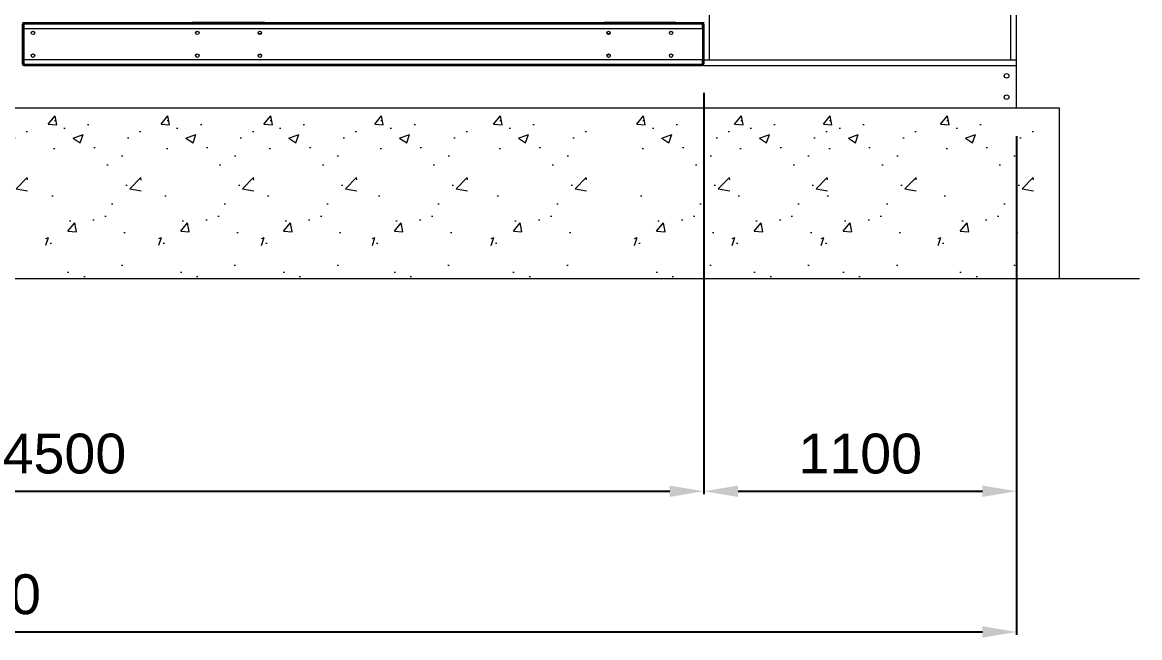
# Model space of a CAD drawing. Header units: millimetres. Extents: x -662366 to 32042, y -139401 to 24090.
# Drawn here: x 15330 to 19262, y 8867 to 11030 of the extents above; entities that cross this region are included whole.
import ezdxf

# ---------------------------------------------------------------- set-up
doc = ezdxf.new("R2010")
doc.units = ezdxf.units.MM
doc.layers.add('냉각탑_기초', color=23, linetype='Continuous')
doc.styles.get("Standard").update_dxf_attribs({"font": 'arial.ttf'})
doc.dimstyles.new('1.40', dxfattribs={"dimscale": 20, "dimtxt": 1.5, "dimasz": 1, "dimexe": 0.5, "dimexo": 0.5, "dimgap": 0.5, "dimtad": 1, "dimdec": 0, "dimzin": 0, "dimdsep": 46, "dimtxsty": 'Standard', "dimcen": 0, "dimclrd": 2, "dimclre": 2, "dimclrt": 3, "dimadec": 0, "dimazin": 0, "dimtfac": 1, "dimtdec": 0, "dimtmove": 0, "dimatfit": 0, "dimfxl": 1, "dimtolj": 1, "dimtzin": 0, "dimlwd": -1, "dimlwe": -1, "dimarcsym": 0})

# ---------------------------------------------------------------- blocks, each defined once
blk = doc.blocks.new('*D282')
at = {"color": 2, "transparency": 16777216}
for p, q in [((13228.4, 10777.6), (13228.4, 9371.2)), ((17728.4, 10782.3), (17728.4, 9371.2)), ((13348.4, 9381.2), (17608.4, 9381.2))]:
    blk.add_line(p, q, dxfattribs=at)
for points in [[(13348.4, 9401.2), (13348.4, 9361.2), (13228.4, 9381.2)], [(17608.4, 9401.2), (17608.4, 9361.2), (17728.4, 9381.2)]]:
    blk.add_solid(points, dxfattribs=at)
at = {"layer": 'Defpoints', "color": 0, "transparency": 16777216}
for p in [(13228.4, 10877.6), (17728.4, 10882.3), (17728.4, 9381.2)]:
    blk.add_point(p, dxfattribs=at)
at = {"color": 3, "lineweight": 5, "transparency": 16777216, "insert": (15478.4, 9512.7), "char_height": 140, "attachment_point": 5}
blk.add_mtext('\\A1;4500', dxfattribs=at)
blk = doc.blocks.new('*D283')
at = {"color": 2, "transparency": 16777216}
for p, q in [((17728.4, 10777.6), (17728.4, 9371.2)), ((18828.4, 10629.2), (18828.4, 9371.2)), ((17848.4, 9381.2), (18708.4, 9381.2))]:
    blk.add_line(p, q, dxfattribs=at)
for points in [[(17848.4, 9401.2), (17848.4, 9361.2), (17728.4, 9381.2)], [(18708.4, 9401.2), (18708.4, 9361.2), (18828.4, 9381.2)]]:
    blk.add_solid(points, dxfattribs=at)
at = {"layer": 'Defpoints', "color": 0, "transparency": 16777216}
for p in [(17728.4, 10877.6), (18828.4, 10729.2), (18828.4, 9381.2)]:
    blk.add_point(p, dxfattribs=at)
at = {"color": 3, "lineweight": 5, "transparency": 16777216, "insert": (18278.4, 9512.7), "char_height": 140, "attachment_point": 5}
blk.add_mtext('\\A1;1100', dxfattribs=at)
blk = doc.blocks.new('*D286')
at = {"color": 2, "transparency": 16777216}
for p, q in [((11528.4, 10629.6), (11528.4, 8876.6)), ((18828.4, 10629.2), (18828.4, 8876.6)), ((11648.4, 8886.6), (18708.4, 8886.6))]:
    blk.add_line(p, q, dxfattribs=at)
for points in [[(11648.4, 8906.6), (11648.4, 8866.6), (11528.4, 8886.6)], [(18708.4, 8906.6), (18708.4, 8866.6), (18828.4, 8886.6)]]:
    blk.add_solid(points, dxfattribs=at)
at = {"layer": 'Defpoints', "color": 0, "transparency": 16777216}
for p in [(11528.4, 10729.6), (18828.4, 10729.2), (18828.4, 8886.6)]:
    blk.add_point(p, dxfattribs=at)
at = {"color": 3, "lineweight": 5, "transparency": 16777216, "insert": (15178.4, 9018.1), "char_height": 140, "attachment_point": 5}
blk.add_mtext('\\A1;7300', dxfattribs=at)
blk = doc.blocks.new('1')
at = {"lineweight": 20}
for p, q in [((18828.4, 10877.6), (18828.4, 13877.6)), ((18808.4, 10897.6), (18808.4, 13857.6)), ((17728.4, 10897.6), (18828.4, 10897.6)), ((17728.4, 10877.6), (18828.4, 10877.6)), ((11528.4, 10729.2), (18828.4, 10729.2))]:
    blk.add_line(p, q, dxfattribs=at)
at = {"color": 7, "lineweight": 20}
for p, q in [((17748.4, 10897.6), (17748.4, 13857.6)), ((15332.4, 11029.2), (17728.4, 11029.2)), ((15332.4, 11027.6), (17728.4, 11027.6)), ((17723.7, 11022.9), (15335.1, 11022.9)), ((15335.1, 11007.6), (17723.7, 11007.6)), ((17723.7, 10897.6), (15335.1, 10897.6)), ((15335.1, 10882.3), (17723.7, 10882.3)), ((15335.1, 10877.6), (17723.7, 10877.6))]:
    blk.add_line(p, q, dxfattribs=at)
at = {"color": 7, "lineweight": 20, "ltscale": 0.001778}
for p, q in [((15330.4, 11022.9), (15333.6, 11022.9)), ((17728.4, 11022.9), (17725.2, 11022.9)), ((15330.4, 10882.3), (15333.6, 10882.3)), ((17728.4, 10882.3), (17725.2, 10882.3))]:
    blk.add_line(p, q, dxfattribs=at)
at = {"color": 7, "lineweight": 20, "ltscale": 0.078111}
for p, q in [((15330.4, 10882.3), (15330.4, 11022.9)), ((15333.6, 10882.3), (15333.6, 11022.9)), ((17723.7, 11022.9), (17723.7, 10882.3)), ((17725.2, 11022.9), (17725.2, 10882.3)), ((17728.4, 11022.9), (17728.4, 10882.3))]:
    blk.add_line(p, q, dxfattribs=at)
at = {"color": 7, "lineweight": 20, "ltscale": 0.000888889}
for p, q in [((15332.4, 11029.2), (15332.4, 11027.6)), ((17728.4, 11029.2), (17728.4, 11027.6))]:
    blk.add_line(p, q, dxfattribs=at)
at = {"color": 7, "lineweight": 20, "ltscale": 0.000833333}
for p, q in [((15333.6, 11022.9), (15335.1, 11022.9)), ((17725.2, 11022.9), (17723.7, 11022.9)), ((15333.6, 10882.3), (15335.1, 10882.3)), ((17725.2, 10882.3), (17723.7, 10882.3))]:
    blk.add_line(p, q, dxfattribs=at)
at = {"color": 7, "lineweight": 20, "ltscale": 0.002611}
for p, q in [((15335.1, 11027.6), (15335.1, 11022.9)), ((17723.7, 11027.6), (17723.7, 11022.9)), ((15335.1, 10877.6), (15335.1, 10882.3)), ((17723.7, 10877.6), (17723.7, 10882.3))]:
    blk.add_line(p, q, dxfattribs=at)
at = {"color": 7, "lineweight": 20, "ltscale": 0.0085}
for p, q in [((15335.1, 11022.9), (15335.1, 11007.6)), ((17723.7, 11007.6), (17723.7, 11022.9)), ((15335.1, 10897.6), (15335.1, 10882.3)), ((17723.7, 10882.3), (17723.7, 10897.6))]:
    blk.add_line(p, q, dxfattribs=at)
at = {"color": 7, "lineweight": 20, "ltscale": 0.061111}
blk.add_line((15335.1, 11007.6), (15335.1, 10897.6), dxfattribs=at)
at = {"color": 7, "lineweight": 20, "ltscale": 0.000221166}
blk.add_line((15929.3, 11029.2), (15929.3, 11029.6), dxfattribs=at)
at = {"color": 7, "lineweight": 20, "ltscale": 0.000222108}
for p, q in [((15929.5, 11029.2), (15929.5, 11029.6)), ((16182.5, 11029.2), (16182.5, 11029.6)), ((17629.5, 11029.2), (17629.5, 11029.6))]:
    blk.add_line(p, q, dxfattribs=at)
at = {"color": 7, "lineweight": 20, "ltscale": 0.005556}
for p, q in [((15939.5, 11029.2), (15929.5, 11029.2)), ((16182.5, 11029.2), (16172.5, 11029.2)), ((17386.5, 11029.2), (17376.5, 11029.2)), ((17629.5, 11029.2), (17619.5, 11029.2))]:
    blk.add_line(p, q, dxfattribs=at)
at = {"color": 7, "lineweight": 20, "ltscale": 0.000222112}
for p, q in [((15939.5, 11029.2), (15939.5, 11029.6)), ((16172.5, 11029.2), (16172.5, 11029.6)), ((17619.5, 11029.2), (17619.5, 11029.6))]:
    blk.add_line(p, q, dxfattribs=at)
at = {"color": 7, "lineweight": 20, "ltscale": 0.129444}
for p, q in [((16172.5, 11029.2), (15939.5, 11029.2)), ((17619.5, 11029.2), (17386.5, 11029.2))]:
    blk.add_line(p, q, dxfattribs=at)
at = {"color": 7, "lineweight": 20, "ltscale": 0.000222118}
blk.add_line((17376.5, 11029.2), (17376.5, 11029.6), dxfattribs=at)
at = {"color": 7, "lineweight": 20, "ltscale": 0.000222122}
blk.add_line((17386.5, 11029.2), (17386.5, 11029.6), dxfattribs=at)
at = {"color": 7, "lineweight": 20, "ltscale": 0.006061}
for p, q in [((16160.5, 10990.1), (16171.5, 10990.1)), ((17387.4, 10990.1), (17398.4, 10990.1))]:
    blk.add_line(p, q, dxfattribs=at)
at = {"color": 7, "lineweight": 20, "ltscale": 0.00606}
for p, q in [((16171.5, 10915.1), (16160.5, 10915.1)), ((17398.4, 10915.1), (17387.4, 10915.1))]:
    blk.add_line(p, q, dxfattribs=at)
at = {"color": 0, "lineweight": 20}
for p, q in [((17728.4, 10877.6), (17723.7, 10877.6)), ((18828.4, 10729.2), (18828.4, 10877.6))]:
    blk.add_line(p, q, dxfattribs=at)
at = {"color": 7, "lineweight": 20}
for centre in [(15367.9, 10992.6), (15946, 10992.6), (16166, 10992.6), (17392.9, 10992.6), (17612.9, 10992.6), (15367.9, 10912.6), (15946, 10912.6), (16166, 10912.6), (17392.9, 10912.6), (17612.9, 10912.6)]:
    blk.add_circle(centre, 6, dxfattribs=at)
at = {"lineweight": 20}
for centre in [(18793.4, 10841.7), (18793.4, 10766.7)]:
    blk.add_circle(centre, 8, dxfattribs=at)
at = {"color": 7, "lineweight": 20}
for centre, radius, start, end in [((15335.1, 11022.9), 4.7, 90.1877, 180), ((15335.1, 11022.9), 1.5, 90, 180), ((17723.7, 11022.9), 4.7, 360, 89.8123), ((17723.7, 11022.9), 1.5, 360, 90), ((15335.1, 10882.3), 4.7, 180, 270), ((15335.1, 10882.3), 1.5, 180, 270)]:
    blk.add_arc(centre, radius, start, end, dxfattribs=at)

msp = doc.modelspace()

# ---------------------------------------------------------------- hatches: boundary and pattern name
at = {"layer": '냉각탑_기초', "lineweight": 20, "ltscale": 30}
h = msp.add_hatch(dxfattribs=at)
h.set_pattern_fill('AR-CONC', color=256, scale=50, style=0)
h.set_pattern_definition([(50, (420, -5812.1), (358.63, -31.376), [37.5, -412.5]), (355, (420, -5812.1), (-69.3757, 376.096), [30, -330]), (100.4514, (449.9, -5814.7), (289.2547, 344.72), [31.87, -350.571]), (46.1842, (420, -5712.1), (533.6205, -82.7595), [56.25, -618.75]), (96.6356, (464.5, -5719), (467.331, 487.059), [47.805, -525.856]), (351.1842, (420, -5712.1), (467.331, 487.059), [45, -495]), (21, (470, -5737.1), (298.4535, -201.3094), [37.5, -412.5]), (326, (470, -5737.1), (121.6577, 362.575), [30, -330]), (71.4514, (494.9, -5753.86), (420.1113, 161.265), [31.87, -350.571]), (37.5, (420.01, -5812.09), (6.0799, 166.4469), [0, -326, 0, -335, 0, -331.25]), (7.5, (420.01, -5812.09), (131.5348, 197.2059), [0, -191, 0, -318.5, 0, -126.25]), (327.5, (308.51, -5812.09), (266.9112, -11.2774), [0, -125, 0, -390, 0, -517.5]), (317.5, (258.5, -5812.09), (291.593, 50.0525), [0, -162.5, 0, -259, 0, -367.5])])
h.paths.add_polyline_path([(15348.5, 10729.2), (15013.5, 10729.2), (15013.5, 10129.2), (15348.5, 10129.2)])
h = msp.add_hatch(dxfattribs=at)
h.set_pattern_fill('AR-CONC', color=256, scale=50, style=0)
h.set_pattern_definition([(50, (819.64, -5812.1), (358.63, -31.376), [37.5, -412.5]), (355, (819.64, -5812.1), (-69.3757, 376.096), [30, -330]), (100.4514, (849.53, -5814.7), (289.2547, 344.72), [31.87, -350.571]), (46.1842, (819.64, -5712.1), (533.6205, -82.7595), [56.25, -618.75]), (96.6356, (864.1, -5719), (467.331, 487.059), [47.805, -525.856]), (351.1842, (819.64, -5712.1), (467.331, 487.059), [45, -495]), (21, (869.64, -5737.1), (298.4535, -201.3094), [37.5, -412.5]), (326, (869.64, -5737.1), (121.6577, 362.575), [30, -330]), (71.4514, (894.5, -5753.86), (420.1113, 161.265), [31.87, -350.571]), (37.5, (819.64, -5812.09), (6.0799, 166.4469), [0, -326, 0, -335, 0, -331.25]), (7.5, (819.64, -5812.09), (131.5348, 197.2059), [0, -191, 0, -318.5, 0, -126.25]), (327.5, (708.14, -5812.09), (266.9112, -11.2774), [0, -125, 0, -390, 0, -517.5]), (317.5, (658.14, -5812.09), (291.593, 50.0525), [0, -162.5, 0, -259, 0, -367.5])])
h.paths.add_polyline_path([(15748.2, 10729.2), (15413.2, 10729.2), (15413.2, 10129.2), (15748.2, 10129.2)])
h = msp.add_hatch(dxfattribs=at)
h.set_pattern_fill('AR-CONC', color=256, scale=50, style=0)
h.set_pattern_definition([(50, (1216.73, -5812.1), (358.63, -31.376), [37.5, -412.5]), (355, (1216.73, -5812.1), (-69.3757, 376.096), [30, -330]), (100.4514, (1246.6, -5814.7), (289.2547, 344.72), [31.87, -350.571]), (46.1842, (1216.73, -5712.1), (533.6205, -82.7595), [56.25, -618.75]), (96.6356, (1261.2, -5719), (467.331, 487.059), [47.805, -525.856]), (351.1842, (1216.73, -5712.1), (467.331, 487.059), [45, -495]), (21, (1266.73, -5737.1), (298.4535, -201.3094), [37.5, -412.5]), (326, (1266.73, -5737.1), (121.6577, 362.575), [30, -330]), (71.4514, (1291.6, -5753.86), (420.1113, 161.265), [31.87, -350.571]), (37.5, (1216.73, -5812.09), (6.0799, 166.4469), [0, -326, 0, -335, 0, -331.25]), (7.5, (1216.73, -5812.09), (131.5348, 197.2059), [0, -191, 0, -318.5, 0, -126.25]), (327.5, (1105.23, -5812.09), (266.9112, -11.2774), [0, -125, 0, -390, 0, -517.5]), (317.5, (1055.23, -5812.09), (291.593, 50.0525), [0, -162.5, 0, -259, 0, -367.5])])
h.paths.add_polyline_path([(16145.3, 10729.2), (15810.3, 10729.2), (15810.3, 10129.2), (16145.3, 10129.2)])
h = msp.add_hatch(dxfattribs=at)
h.set_pattern_fill('AR-CONC', color=256, scale=50, style=0)
h.set_pattern_definition([(50, (1578.36, -5812.1), (358.63, -31.376), [37.5, -412.5]), (355, (1578.36, -5812.1), (-69.3757, 376.096), [30, -330]), (100.4514, (1608.25, -5814.7), (289.2547, 344.72), [31.87, -350.571]), (46.1842, (1578.36, -5712.1), (533.6205, -82.7595), [56.25, -618.75]), (96.6356, (1622.83, -5719), (467.331, 487.059), [47.805, -525.856]), (351.1842, (1578.36, -5712.1), (467.331, 487.059), [45, -495]), (21, (1628.36, -5737.1), (298.4535, -201.3094), [37.5, -412.5]), (326, (1628.36, -5737.1), (121.6577, 362.575), [30, -330]), (71.4514, (1653.23, -5753.86), (420.1113, 161.265), [31.87, -350.571]), (37.5, (1578.36, -5812.09), (6.0799, 166.4469), [0, -326, 0, -335, 0, -331.25]), (7.5, (1578.36, -5812.09), (131.5348, 197.2059), [0, -191, 0, -318.5, 0, -126.25]), (327.5, (1466.86, -5812.09), (266.9112, -11.2774), [0, -125, 0, -390, 0, -517.5]), (317.5, (1416.86, -5812.09), (291.593, 50.0525), [0, -162.5, 0, -259, 0, -367.5])])
h.paths.add_polyline_path([(16506.9, 10729.2), (16171.9, 10729.2), (16171.9, 10129.2), (16506.9, 10129.2)])
h = msp.add_hatch(dxfattribs=at)
h.set_pattern_fill('AR-CONC', color=256, scale=50, style=0)
h.set_pattern_definition([(50, (1968.36, -5812.1), (358.63, -31.376), [37.5, -412.5]), (355, (1968.36, -5812.1), (-69.3757, 376.096), [30, -330]), (100.4514, (1998.25, -5814.7), (289.2547, 344.72), [31.87, -350.571]), (46.1842, (1968.36, -5712.1), (533.6205, -82.7595), [56.25, -618.75]), (96.6356, (2012.83, -5719), (467.331, 487.059), [47.805, -525.856]), (351.1842, (1968.36, -5712.1), (467.331, 487.059), [45, -495]), (21, (2018.36, -5737.1), (298.4535, -201.3094), [37.5, -412.5]), (326, (2018.36, -5737.1), (121.6577, 362.575), [30, -330]), (71.4514, (2043.23, -5753.86), (420.1113, 161.265), [31.87, -350.571]), (37.5, (1968.36, -5812.09), (6.0799, 166.4469), [0, -326, 0, -335, 0, -331.25]), (7.5, (1968.36, -5812.09), (131.5348, 197.2059), [0, -191, 0, -318.5, 0, -126.25]), (327.5, (1856.86, -5812.09), (266.9112, -11.2774), [0, -125, 0, -390, 0, -517.5]), (317.5, (1806.86, -5812.09), (291.593, 50.0525), [0, -162.5, 0, -259, 0, -367.5])])
h.paths.add_polyline_path([(16896.9, 10729.2), (16561.9, 10729.2), (16561.9, 10129.2), (16896.9, 10129.2)])
h = msp.add_hatch(dxfattribs=at)
h.set_pattern_fill('AR-CONC', color=256, scale=50, style=0)
h.set_pattern_definition([(50, (2386.87, -5812.1), (358.63, -31.376), [37.5, -412.5]), (355, (2386.87, -5812.1), (-69.3757, 376.096), [30, -330]), (100.4514, (2416.75, -5814.7), (289.2547, 344.72), [31.87, -350.571]), (46.1842, (2386.87, -5712.1), (533.6205, -82.7595), [56.25, -618.75]), (96.6356, (2431.33, -5719), (467.331, 487.059), [47.805, -525.856]), (351.1842, (2386.87, -5712.1), (467.331, 487.059), [45, -495]), (21, (2436.87, -5737.1), (298.4535, -201.3094), [37.5, -412.5]), (326, (2436.87, -5737.1), (121.6577, 362.575), [30, -330]), (71.4514, (2461.74, -5753.86), (420.1113, 161.265), [31.87, -350.571]), (37.5, (2386.87, -5812.09), (6.0799, 166.4469), [0, -326, 0, -335, 0, -331.25]), (7.5, (2386.87, -5812.09), (131.5348, 197.2059), [0, -191, 0, -318.5, 0, -126.25]), (327.5, (2275.37, -5812.09), (266.9112, -11.2774), [0, -125, 0, -390, 0, -517.5]), (317.5, (2225.37, -5812.09), (291.593, 50.0525), [0, -162.5, 0, -259, 0, -367.5])])
h.paths.add_polyline_path([(17315.4, 10729.2), (16980.4, 10729.2), (16980.4, 10129.2), (17315.4, 10129.2)])
h = msp.add_hatch(dxfattribs=at)
h.set_pattern_fill('AR-CONC', color=256, scale=50, style=0)
h.set_pattern_definition([(50, (2890.62, -5812.1), (358.63, -31.376), [37.5, -412.5]), (355, (2890.62, -5812.1), (-69.3757, 376.096), [30, -330]), (100.4514, (2920.5, -5814.7), (289.2547, 344.72), [31.87, -350.571]), (46.1842, (2890.6, -5712.1), (533.6205, -82.7595), [56.25, -618.75]), (96.6356, (2935.1, -5719), (467.331, 487.059), [47.805, -525.856]), (351.1842, (2890.6, -5712.1), (467.331, 487.059), [45, -495]), (21, (2940.62, -5737.1), (298.4535, -201.3094), [37.5, -412.5]), (326, (2940.62, -5737.1), (121.6577, 362.575), [30, -330]), (71.4514, (2965.5, -5753.86), (420.1113, 161.265), [31.87, -350.571]), (37.5, (2890.62, -5812.09), (6.0799, 166.4469), [0, -326, 0, -335, 0, -331.25]), (7.5, (2890.62, -5812.09), (131.5348, 197.2059), [0, -191, 0, -318.5, 0, -126.25]), (327.5, (2779.12, -5812.09), (266.9112, -11.2774), [0, -125, 0, -390, 0, -517.5]), (317.5, (2729.12, -5812.09), (291.593, 50.0525), [0, -162.5, 0, -259, 0, -367.5])])
h.paths.add_polyline_path([(17819.1, 10729.2), (17484.1, 10729.2), (17484.1, 10129.2), (17819.1, 10129.2)])
h = msp.add_hatch(dxfattribs=at)
h.set_pattern_fill('AR-CONC', color=256, scale=50, style=0)
h.set_pattern_definition([(50, (3234.6, -5812.1), (358.63, -31.376), [37.5, -412.5]), (355, (3234.6, -5812.1), (-69.3757, 376.096), [30, -330]), (100.4514, (3264.5, -5814.7), (289.2547, 344.72), [31.87, -350.571]), (46.1842, (3234.6, -5712.1), (533.6205, -82.7595), [56.25, -618.75]), (96.6356, (3279.07, -5719), (467.331, 487.059), [47.805, -525.856]), (351.1842, (3234.6, -5712.1), (467.331, 487.059), [45, -495]), (21, (3284.6, -5737.1), (298.4535, -201.3094), [37.5, -412.5]), (326, (3284.6, -5737.1), (121.6577, 362.575), [30, -330]), (71.4514, (3309.48, -5753.86), (420.1113, 161.265), [31.87, -350.571]), (37.5, (3234.6, -5812.09), (6.0799, 166.4469), [0, -326, 0, -335, 0, -331.25]), (7.5, (3234.6, -5812.09), (131.5348, 197.2059), [0, -191, 0, -318.5, 0, -126.25]), (327.5, (3123.1, -5812.09), (266.9112, -11.2774), [0, -125, 0, -390, 0, -517.5]), (317.5, (3073.1, -5812.09), (291.593, 50.0525), [0, -162.5, 0, -259, 0, -367.5])])
h.paths.add_polyline_path([(18163.1, 10729.2), (17828.1, 10729.2), (17828.1, 10129.2), (18163.1, 10129.2)])
h = msp.add_hatch(dxfattribs=at)
h.set_pattern_fill('AR-CONC', color=256, scale=50, style=0)
h.set_pattern_definition([(50, (3547.32, -5812.1), (358.63, -31.376), [37.5, -412.5]), (355, (3547.3, -5812.1), (-69.3757, 376.096), [30, -330]), (100.4514, (3577.2, -5814.7), (289.2547, 344.72), [31.87, -350.571]), (46.1842, (3547.3, -5712.1), (533.6205, -82.7595), [56.25, -618.75]), (96.6356, (3591.8, -5719), (467.331, 487.059), [47.805, -525.856]), (351.1842, (3547.3, -5712.1), (467.331, 487.059), [45, -495]), (21, (3597.32, -5737.1), (298.4535, -201.3094), [37.5, -412.5]), (326, (3597.3, -5737.1), (121.6577, 362.575), [30, -330]), (71.4514, (3622.2, -5753.86), (420.1113, 161.265), [31.87, -350.571]), (37.5, (3547.32, -5812.09), (6.0799, 166.4469), [0, -326, 0, -335, 0, -331.25]), (7.5, (3547.32, -5812.09), (131.5348, 197.2059), [0, -191, 0, -318.5, 0, -126.25]), (327.5, (3435.82, -5812.09), (266.9112, -11.2774), [0, -125, 0, -390, 0, -517.5]), (317.5, (3385.82, -5812.09), (291.593, 50.0525), [0, -162.5, 0, -259, 0, -367.5])])
h.paths.add_polyline_path([(18475.8, 10729.2), (18140.8, 10729.2), (18140.8, 10129.2), (18475.8, 10129.2)])
h = msp.add_hatch(dxfattribs=at)
h.set_pattern_fill('AR-CONC', color=256, scale=50, style=0)
h.set_pattern_definition([(50, (3959.53, -5812.1), (358.63, -31.376), [37.5, -412.5]), (355, (3959.53, -5812.1), (-69.3757, 376.096), [30, -330]), (100.4514, (3989.4, -5814.7), (289.2547, 344.72), [31.87, -350.571]), (46.1842, (3959.53, -5712.1), (533.6205, -82.7595), [56.25, -618.75]), (96.6356, (4004, -5719), (467.331, 487.059), [47.805, -525.856]), (351.1842, (3959.5, -5712.1), (467.331, 487.059), [45, -495]), (21, (4009.53, -5737.1), (298.4535, -201.3094), [37.5, -412.5]), (326, (4009.53, -5737.1), (121.6577, 362.575), [30, -330]), (71.4514, (4034.4, -5753.86), (420.1113, 161.265), [31.87, -350.571]), (37.5, (3959.53, -5812.09), (6.0799, 166.4469), [0, -326, 0, -335, 0, -331.25]), (7.5, (3959.53, -5812.09), (131.5348, 197.2059), [0, -191, 0, -318.5, 0, -126.25]), (327.5, (3848.03, -5812.09), (266.9112, -11.2774), [0, -125, 0, -390, 0, -517.5]), (317.5, (3798.03, -5812.09), (291.593, 50.0525), [0, -162.5, 0, -259, 0, -367.5])])
h.paths.add_polyline_path([(18888, 10729.2), (18553, 10729.2), (18553, 10129.2), (18888, 10129.2)])

# ---------------------------------------------------------------- linework, layer by layer
for p, q in [((11378.4, 10729.2), (18978.4, 10729.2)), ((18978.4, 10729.2), (18978.4, 10129.2)), ((11059, 10129.2), (19261.6, 10129.2))]:
    msp.add_line(p, q, dxfattribs=at)

# ---------------------------------------------------------------- block references
msp.add_blockref('1', (0, 0))

# ---------------------------------------------------------------- dimensions: what is measured, and where the dimension line sits
at = {"lineweight": 5}
for base, p1, p2, picture, middle in [((17728.4, 9381.2), (13228.4, 10877.6), (17728.4, 10882.3), '*D282', (15478.4, 9512.7)), ((18828.4, 9381.2), (17728.4, 10877.6), (18828.4, 10729.2), '*D283', (18278.4, 9512.7)), ((18828.4, 8886.6), (11528.4, 10729.6), (18828.4, 10729.2), '*D286', (15178.4, 9018.1))]:
    dim = msp.add_linear_dim(base=base, p1=p1, p2=p2, dimstyle='1.40', override={"dimtxt": 7, "dimasz": 6, "dimexo": 5, "dimgap": 3}, dxfattribs=at)
    dim.commit()
    dim.dimension.update_dxf_attribs({"geometry": picture, "text_midpoint": middle})

doc.saveas('drawing.dxf')
